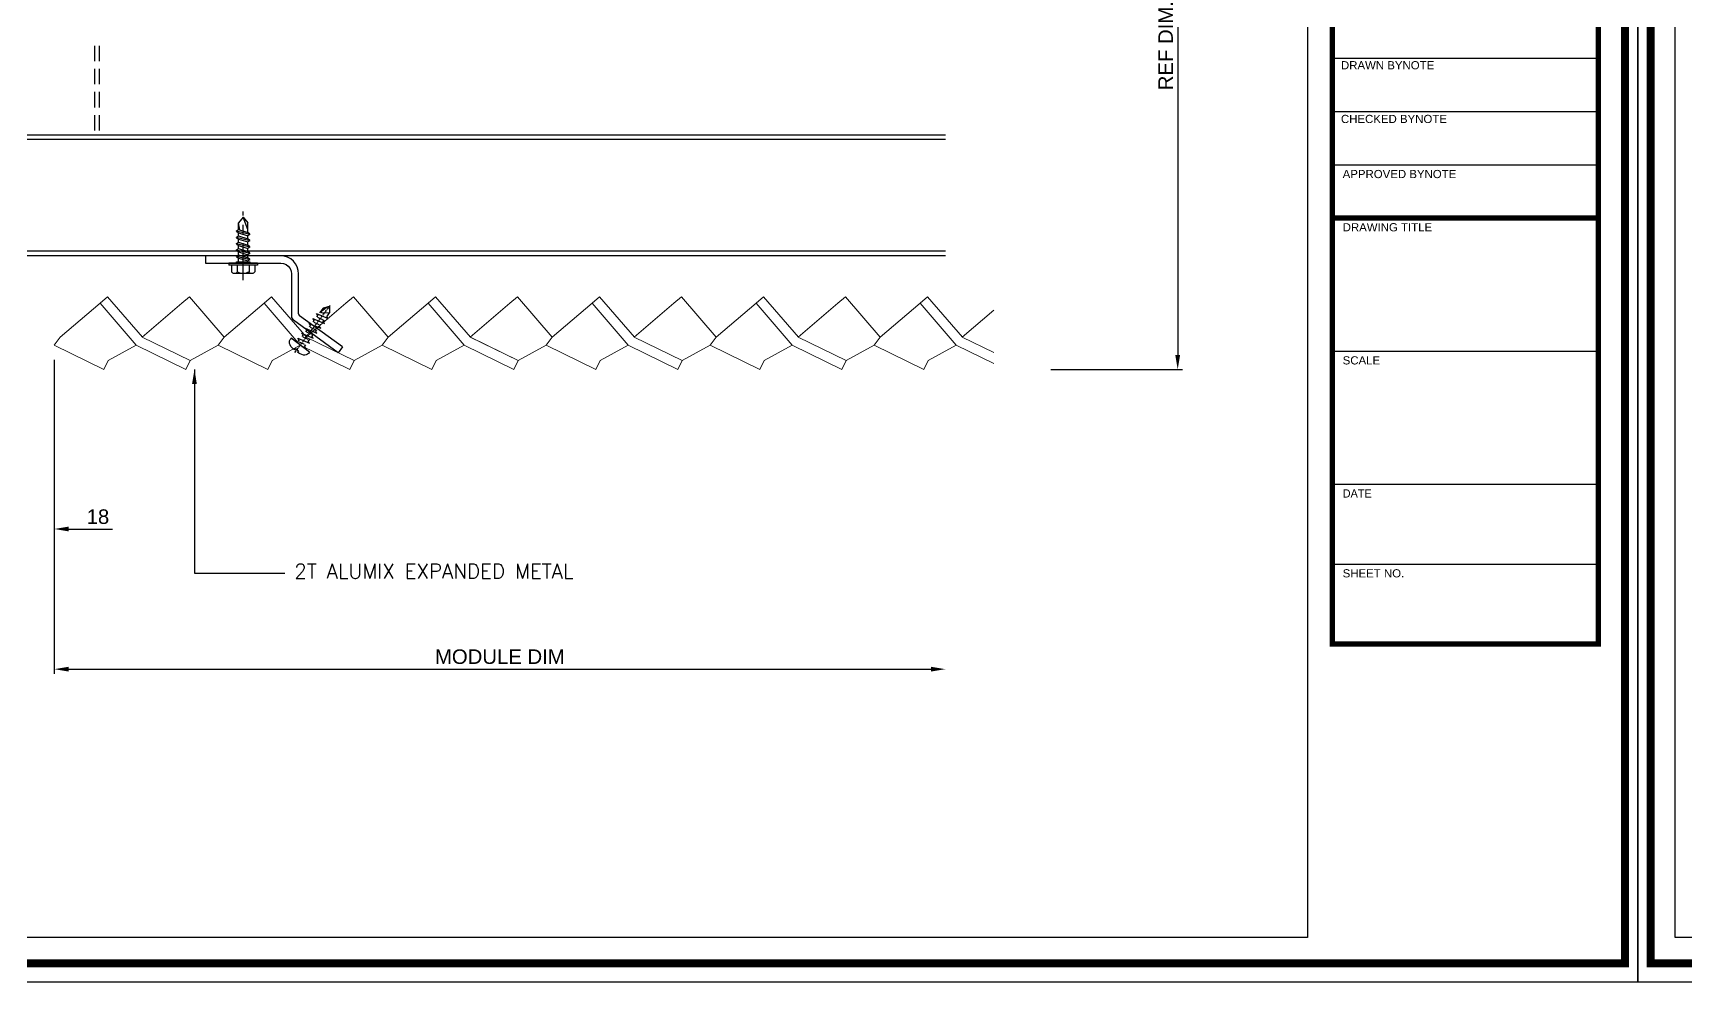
# Model space of a CAD drawing. Header units: millimetres. Extents: x 1664 to 41320, y 4122 to 31095.
# Drawn here: x 2111 to 2793, y 5868 to 6259 of the extents above; entities that cross this region are included whole.
import ezdxf

# ---------------------------------------------------------------- set-up
doc = ezdxf.new("R2010")
doc.units = ezdxf.units.MM
doc.linetypes.add('CENTER', pattern=[7, 4, -1, 1, -1])
doc.linetypes.add('DASHED2', pattern=[9.525, 6.35, -3.175])
doc.layers.get('DEFPOINTS').update_dxf_attribs({"color": 150})
for name, color, linetype in [('3', 3, 'Continuous'), ('4', 7, 'Continuous'), ('CENTER', 1, 'CENTER'), ('DEFAULT', 7, 'Continuous'), ('DIM', 7, 'Continuous'), ('Dims', 1, 'Continuous'), ('FASTENER', 1, 'Continuous'), ('nt', 34, 'Continuous'), ('R_S_H', 241, 'Continuous'), ('TE 07', 7, 'Continuous'), ('TEXT', 3, 'Continuous')]:
    doc.layers.add(name, color=color, linetype=linetype)
doc.styles.get("Standard").update_dxf_attribs({"font": 'arial.ttf'})
doc.styles.add('style1', font='simplex.shx')
doc.dimstyles.new('Telling', dxfattribs={"dimscale": 2, "dimtxt": 3, "dimasz": 3, "dimexe": 1, "dimexo": 3, "dimgap": 1, "dimtad": 1, "dimdec": 1, "dimrnd": 1, "dimdsep": 46, "dimtxsty": 'Standard', "dimcen": 3, "dimclrd": 1, "dimclre": 1, "dimclrt": 2, "dimadec": 0, "dimazin": 0, "dimtfac": 1, "dimtdec": 1, "dimtofl": 0, "dimtmove": 0, "dimatfit": 0, "dimfxl": 1, "dimtolj": 1, "dimtzin": 0, "dimlwe": -1, "dimarcsym": 0})

# ---------------------------------------------------------------- blocks, each defined once
blk = doc.blocks.new('AL-TEMPLATE')
at = {"color": 9}
for p, q in [((2716.82, 1209.93), (2800.02, 1209.93)), ((2716.82, 1193.29), (2800.02, 1193.29)), ((2716.82, 1176.65), (2800.02, 1176.65)), ((2716.82, 1118.41), (2800.02, 1118.41)), ((2716.82, 1076.81), (2800.02, 1076.81)), ((2716.82, 1051.85), (2800.02, 1051.85))]:
    blk.add_line(p, q, dxfattribs=at)
for points, const_width in [([(1976.34, 1509.45), (2808.34, 1509.45), (2808.34, 927.05), (1976.34, 927.05)], 2.5), ([(2716.82, 1409.8), (2800.02, 1409.8), (2800.02, 1026.89), (2716.82, 1026.89)], 1.66)]:
    blk.add_lwpolyline(points, close=True, dxfattribs=dict(at, const_width=const_width))
at = {"color": 9, "const_width": 1.66}
blk.add_lwpolyline([(2716.82, 1160.01), (2800.02, 1160.01)], dxfattribs=at)
at = {"layer": 'nt', "color": 254, "linetype": 'Continuous', "ltscale": 2}
blk.add_lwpolyline([(1972.34, 1515.25), (1972.34, 921.25), (2812.34, 921.25), (2812.34, 1515.25)], close=True, dxfattribs=at)
at = {"layer": 'TE 07'}
blk.add_lwpolyline([(1984.07, 1501.32), (2709.08, 1501.32), (2709.08, 935.18), (1984.07, 935.18)], close=True, dxfattribs=at)
at = {"color": 9, "attachment_point": 1}
for s, insert, char_height, width in [('DRAWN BYNOTE', (2719.56, 1209.04), 2.5559, 438.9676), ('CHECKED BYNOTE', (2719.56, 1192.25), 2.5559, 438.9676), ('APPROVED BYNOTE', (2720.1, 1175.04), 2.5559, 438.9676), ('DRAWING TITLE', (2720.1, 1158.4), 2.5559, 438.9675), ('SCALE', (2720.1, 1116.8), 2.556, 438.9675), ('{\\fﾱﾼﾸﾲ|b0|i0|c129|p49;DATE}', (2720.1, 1075.2), 2.5559, 438.9675), ('SHEET NO.', (2720.1, 1050.24), 2.556, 438.9675)]:
    blk.add_mtext(s, dxfattribs=dict(at, insert=insert, char_height=char_height, width=width))
blk = doc.blocks.new('攻钢钉4.8X20')
at = {"layer": 'CENTER', "ltscale": 0.2}
blk.add_line((0, 3.7), (0, -20.58), dxfattribs=at)
at = {"layer": 'R_S_H'}
for p, q in [((-4.75, 0), (-4.75, 0.68)), ((4.75, 0), (-4.75, 0)), ((-0.81, 2.3), (-0.81, 2.95)), ((-0.81, 2.3), (0.81, 2.3)), ((0.79, 0), (2.55, -0.44)), ((0.81, 2.3), (0.81, 2.95)), ((4.75, 0), (4.75, 0.68)), ((-1.65, -1.52), (-2.55, -1.72)), ((-2.55, -1.72), (2.55, -2.99)), ((-1.65, -4.07), (-2.55, -4.27)), ((-2.55, -4.27), (2.55, -5.54)), ((-1.65, -6.62), (-2.55, -6.82)), ((-2.55, -6.82), (2.55, -8.09)), ((-1.65, -1.52), (-1.65, -0.63)), ((-1.65, -4.07), (-1.65, -3.18)), ((-1.65, -6.62), (-1.65, -5.73)), ((-1.23, -0.82), (1, -1.29)), ((-1.23, -3.37), (1, -3.84)), ((-1.23, -5.92), (1, -6.39)), ((2.55, -0.44), (1.65, -0.63)), ((1.65, -0.63), (1.65, -1.52)), ((2.55, -2.99), (1.65, -3.18)), ((1.65, -3.18), (1.65, -4.37)), ((2.55, -5.54), (1.65, -5.73)), ((1.65, -5.73), (1.65, -6.62)), ((-1.65, -9.17), (-2.55, -9.37)), ((-2.55, -9.37), (2.55, -10.64)), ((-1.65, -11.72), (-2.55, -11.92)), ((-2.55, -11.92), (2.55, -13.19)), ((-1.65, -9.17), (-1.65, -8.28)), ((-1.65, -11.72), (-1.65, -10.83)), ((-1.65, -14.27), (-1.65, -13.38)), ((-1.23, -8.47), (1, -8.94)), ((-1.23, -11.02), (1, -11.49)), ((-1.23, -13.57), (1, -14.04)), ((2.55, -8.09), (1.65, -8.28)), ((1.65, -8.28), (1.65, -9.17)), ((2.55, -10.64), (1.65, -10.83)), ((1.65, -10.83), (1.65, -12.02)), ((2.55, -13.19), (1.65, -13.38)), ((1.65, -13.38), (1.65, -14.27)), ((-1.65, -14.27), (-2.55, -14.47)), ((-2.55, -14.47), (2.55, -15.74)), ((-1.65, -17.96), (-1.65, -15.47)), ((0, -19.98), (-1.65, -17.96)), ((-0.5, -19.39), (-1.36, -16.6)), ((1.65, -17.96), (-0.64, -16.15)), ((0, -19.98), (1.65, -17.96)), ((2.55, -15.74), (1.65, -15.93)), ((1.65, -15.93), (1.65, -17.96))]:
    blk.add_line(p, q, dxfattribs=at)
for centre, radius, start, end in [((-2.38, 0.32), 2.39, 116.49037, 171.34188), ((-1.08, -2.93), 5.89, 87.38721, 113.7193), ((1.08, -2.93), 5.89, 66.2807, 92.61279), ((2.38, 0.32), 2.39, 8.65812, 63.50963), ((-0.92, -16.5), 0.45, 50.38889, 193.06652)]:
    blk.add_arc(centre, radius, start, end, dxfattribs=at)
blk = doc.blocks.new('*D14')
at = {"layer": 'DEFPOINTS', "color": 0, "transparency": 16777216}
for p in [(2487.44, 6425.87), (2524.94, 6120.24), (2583.29, 6120.24)]:
    blk.add_point(p, dxfattribs=at)
at = {"layer": 'Dims', "color": 1, "transparency": 16777216}
for p, q in [((2493.44, 6425.87), (2585.29, 6425.87)), ((2530.94, 6120.24), (2585.29, 6120.24))]:
    blk.add_line(p, q, dxfattribs=at)
at = {"layer": 'Dims', "color": 1, "lineweight": -2, "transparency": 16777216}
blk.add_line((2583.29, 6419.87), (2583.29, 6126.24), dxfattribs=at)
at = {"layer": 'Dims', "color": 1, "transparency": 16777216}
for points in [[(2582.29, 6419.87), (2584.29, 6419.87), (2583.29, 6425.87)], [(2582.29, 6126.24), (2584.29, 6126.24), (2583.29, 6120.24)]]:
    blk.add_solid(points, dxfattribs=at)
at = {"layer": 'Dims', "color": 2, "transparency": 16777216, "insert": (2578.29, 6253.84), "char_height": 6, "attachment_point": 5, "rotation": 90}
blk.add_mtext('\\A1;REF DIM.', dxfattribs=at)
blk = doc.blocks.new('*D15')
at = {"layer": 'DEFPOINTS', "color": 0, "transparency": 16777216}
for p in [(2102.26, 6133.56), (2119.77, 6130.25), (2119.77, 6054.43)]:
    blk.add_point(p, dxfattribs=at)
at = {"layer": 'Dims', "color": 1, "transparency": 16777216}
for p, q in [((2102.26, 6127.56), (2102.26, 6052.43)), ((2119.77, 6124.25), (2119.77, 6052.43))]:
    blk.add_line(p, q, dxfattribs=at)
at = {"layer": 'Dims', "color": 1, "lineweight": -2, "transparency": 16777216}
for p, q in [((2096.26, 6054.43), (2090.26, 6054.43)), ((2125.77, 6054.43), (2143.82, 6054.43))]:
    blk.add_line(p, q, dxfattribs=at)
at = {"layer": 'Dims', "color": 1, "transparency": 16777216}
for points in [[(2096.26, 6055.43), (2096.26, 6053.43), (2102.26, 6054.43)], [(2125.77, 6055.43), (2125.77, 6053.43), (2119.77, 6054.43)]]:
    blk.add_solid(points, dxfattribs=at)
at = {"layer": 'Dims', "color": 2, "transparency": 16777216, "insert": (2137.79, 6059.49), "char_height": 6, "attachment_point": 5}
blk.add_mtext('\\A1;18', dxfattribs=at)
blk = doc.blocks.new('*D16')
at = {"layer": 'DEFPOINTS', "color": 0, "transparency": 16777216}
for p in [(2119.77, 6130.25), (2487.44, 6124.32), (2487.44, 5996.61)]:
    blk.add_point(p, dxfattribs=at)
at = {"layer": 'Dims', "color": 1, "transparency": 16777216}
blk.add_line((2119.77, 6124.25), (2119.77, 5994.61), dxfattribs=at)
at = {"layer": 'Dims', "color": 1, "lineweight": -2, "transparency": 16777216}
blk.add_line((2125.77, 5996.61), (2481.44, 5996.61), dxfattribs=at)
at = {"layer": 'Dims', "color": 1, "transparency": 16777216}
for points in [[(2125.77, 5997.61), (2125.77, 5995.61), (2119.77, 5996.61)], [(2481.44, 5997.61), (2481.44, 5995.61), (2487.44, 5996.61)]]:
    blk.add_solid(points, dxfattribs=at)
at = {"layer": 'Dims', "color": 2, "transparency": 16777216, "insert": (2303.61, 6001.72), "char_height": 6, "attachment_point": 5}
blk.add_mtext('\\A1;MODULE DIM', dxfattribs=at)
blk = doc.blocks.new('EE-SS')
for p, q in [((1973.46, 4617.42), (1954.98, 4630.79)), ((1975.22, 4619.85), (1957.48, 4632.68)), ((1975.22, 4619.85), (1973.46, 4617.42))]:
    blk.add_line(p, q)
for centre, radius in [((1956.15, 4632.41), 2), ((1958.07, 4633.49), 1)]:
    blk.add_arc(centre, radius, 180, 234.13595)
at = {"layer": 'DEFAULT'}
for p, q in [((1949.73, 4657.37), (1918.65, 4657.37)), ((1918.65, 4657.37), (1918.65, 4654.37)), ((1918.65, 4654.37), (1949.73, 4654.37)), ((1951.15, 4657.21), (1949.73, 4657.37)), ((1949.73, 4654.37), (1950.82, 4654.21)), ((1950.82, 4654.21), (1951.9, 4653.79)), ((1952.48, 4656.79), (1951.15, 4657.21)), ((1951.9, 4653.79), (1952.82, 4653.12)), ((1953.82, 4656.12), (1952.48, 4656.79)), ((1952.82, 4653.12), (1953.57, 4652.21)), ((1953.57, 4652.21), (1953.98, 4651.12)), ((1954.9, 4655.21), (1953.82, 4656.12)), ((1953.98, 4651.12), (1954.15, 4649.96)), ((1955.82, 4654.04), (1954.9, 4655.21)), ((1956.48, 4652.79), (1955.82, 4654.04)), ((1956.9, 4651.37), (1956.48, 4652.79)), ((1957.07, 4649.96), (1956.9, 4651.37)), ((1954.15, 4649.96), (1954.15, 4632.41)), ((1957.07, 4633.49), (1957.07, 4649.96))]:
    blk.add_line(p, q, dxfattribs=at)
blk = doc.blocks.new('5.5X32HHS')
at = {"layer": 'FASTENER', "color": 8, "linetype": 'CENTER', "ltscale": 0.15}
blk.add_line((-0.299, 0), (0.816, 0), dxfattribs=at)
at = {"layer": 'FASTENER', "extrusion": (0, 0, -1)}
for p, q in [((-0.19, 0.143), (-0.19, -0.142)), ((-0.057, 0.189), (-0.162, 0.189)), ((-0.057, 0.096), (-0.162, 0.096)), ((-0.022, 0.231), (-0.057, 0.231)), ((-0.057, 0.231), (-0.057, -0.231)), ((-0.022, 0.231), (-0.022, -0.231)), ((-0.057, -0.095), (-0.162, -0.095)), ((-0.057, -0.189), (-0.162, -0.189)), ((-0.022, -0.231), (-0.057, -0.231))]:
    blk.add_line(p, q, dxfattribs=at)
at = {"layer": 'FASTENER', "color": 9}
for p, q in [((0, 0.108), (-0.022, 0.108)), ((0, -0.108), (0, 0.108)), ((0, 0.077), (0.014, 0.077)), ((0.031, 0.108), (0.014, 0.077)), ((0.061, -0.077), (0.014, 0.077)), ((0.031, 0.108), (0.087, -0.108)), ((0.032, 0.108), (0.039, 0.108)), ((0.039, 0.108), (0.065, 0.077)), ((0.112, -0.077), (0.065, 0.077)), ((0.065, 0.077), (0.116, 0.077)), ((0.134, 0.108), (0.116, 0.077)), ((0.163, -0.077), (0.116, 0.077)), ((0.134, 0.108), (0.142, 0.108)), ((0.134, 0.108), (0.189, -0.108)), ((0.142, 0.108), (0.168, 0.077)), ((0.168, 0.077), (0.219, 0.077)), ((0.215, -0.077), (0.168, 0.077)), ((0.215, -0.077), (0.168, 0.077)), ((0.237, 0.108), (0.219, 0.077)), ((0.266, -0.077), (0.219, 0.077)), ((0.237, 0.108), (0.244, 0.108)), ((0.237, 0.108), (0.292, -0.108)), ((0.244, 0.108), (0.27, 0.077)), ((0.27, 0.077), (0.322, 0.077)), ((0.317, -0.077), (0.27, 0.077)), ((0.317, -0.077), (0.27, 0.077)), ((0.339, 0.108), (0.322, 0.077)), ((0.369, -0.077), (0.322, 0.077)), ((0.339, 0.108), (0.347, 0.108)), ((0.339, 0.108), (0.395, -0.108)), ((0.347, 0.108), (0.373, 0.077)), ((0.373, 0.077), (0.424, 0.077)), ((0.42, -0.077), (0.373, 0.077)), ((0.42, -0.077), (0.373, 0.077)), ((0.442, 0.108), (0.424, 0.077)), ((0.471, -0.077), (0.424, 0.077)), ((0.442, 0.108), (0.45, 0.108)), ((0.442, 0.108), (0.497, -0.108)), ((0.45, 0.108), (0.476, 0.077)), ((0.523, -0.077), (0.476, 0.077)), ((0.523, -0.077), (0.476, 0.077)), ((0.476, 0.077), (0.527, 0.077)), ((0.476, 0.077), (0.633, 0.077)), ((0.527, 0.077), (0.725, 0)), ((0.725, 0), (0.633, 0.077)), ((0.725, 0), (0.633, -0.077)), ((-0.02, -0.108), (0, -0.108)), ((0, -0.077), (0.061, -0.077)), ((0.087, -0.108), (0.061, -0.077)), ((0.087, -0.108), (0.094, -0.108)), ((0.094, -0.108), (0.112, -0.077)), ((0.112, -0.077), (0.163, -0.077)), ((0.189, -0.108), (0.163, -0.077)), ((0.189, -0.108), (0.197, -0.108)), ((0.197, -0.108), (0.215, -0.077)), ((0.215, -0.077), (0.266, -0.077)), ((0.292, -0.108), (0.266, -0.077)), ((0.292, -0.108), (0.3, -0.108)), ((0.3, -0.108), (0.317, -0.077)), ((0.317, -0.077), (0.369, -0.077)), ((0.395, -0.108), (0.369, -0.077)), ((0.395, -0.108), (0.402, -0.108)), ((0.402, -0.108), (0.42, -0.077)), ((0.42, -0.077), (0.471, -0.077)), ((0.497, -0.108), (0.471, -0.077)), ((0.497, -0.108), (0.505, -0.108)), ((0.505, -0.108), (0.523, -0.077)), ((0.515, -0.051), (0.633, -0.077)), ((0.523, -0.077), (0.574, -0.077)), ((0.523, -0.077), (0.633, -0.077))]:
    blk.add_line(p, q, dxfattribs=at)
at = {"layer": 'FASTENER'}
for centre, radius, start, end in [((-0.136, 0.143), 0.0537, 119.4537, 240.5463), ((-0.002, 0), 0.187, 149.1476, 210.8524), ((-0.136, -0.142), 0.0537, 119.4537, 240.5463)]:
    blk.add_arc(centre, radius, start, end, dxfattribs=at)

msp = doc.modelspace()

# ---------------------------------------------------------------- linework, layer by layer
at = {"color": 1, "linetype": 'Continuous', "lineweight": 5}
for p, q in [((2122.2591, 6133.5645), (2138.6914, 6147.5803)), ((2138.6914, 6147.5803), (2141.7294, 6150.204)), ((2153.6049, 6130.2504), (2138.6914, 6147.5803)), ((2141.7294, 6150.204), (2156.1595, 6133.5645)), ((2156.0904, 6133.5645), (2172.4538, 6147.5803)), ((2172.4538, 6147.5803), (2175.5608, 6150.204)), ((2175.5608, 6150.204), (2189.9218, 6133.5645)), ((2189.9218, 6133.5645), (2206.3542, 6147.5803)), ((2206.3542, 6147.5803), (2209.3921, 6150.204)), ((2221.2676, 6130.2504), (2206.3542, 6147.5803)), ((2209.3921, 6150.204), (2223.8223, 6133.5645)), ((2223.7532, 6133.5645), (2240.1166, 6147.5803)), ((2240.1166, 6147.5803), (2243.2235, 6150.204)), ((2243.2235, 6150.204), (2257.5846, 6133.5645)), ((2257.5846, 6133.5645), (2274.017, 6147.5803)), ((2274.017, 6147.5803), (2277.0549, 6150.204)), ((2274.017, 6147.5803), (2277.0549, 6150.204)), ((2288.9304, 6130.2504), (2274.017, 6147.5803)), ((2288.9304, 6130.2504), (2274.017, 6147.5803)), ((2277.0549, 6150.204), (2291.485, 6133.5645)), ((2277.0549, 6150.204), (2291.485, 6133.5645)), ((2291.416, 6133.5645), (2307.7793, 6147.5803)), ((2307.7793, 6147.5803), (2310.8863, 6150.204)), ((2310.8863, 6150.204), (2325.2474, 6133.5645)), ((2325.2474, 6133.5645), (2341.6798, 6147.5803)), ((2341.6798, 6147.5803), (2344.7177, 6150.204)), ((2356.5932, 6130.2504), (2341.6798, 6147.5803)), ((2344.7177, 6150.204), (2359.1478, 6133.5645)), ((2359.0788, 6133.5645), (2375.4421, 6147.5803)), ((2375.4421, 6147.5803), (2378.5491, 6150.204)), ((2378.5491, 6150.204), (2392.9102, 6133.5645)), ((2392.9102, 6133.5645), (2409.3425, 6147.5803)), ((2409.3425, 6147.5803), (2412.3805, 6150.204)), ((2409.3425, 6147.5803), (2412.3805, 6150.204)), ((2424.256, 6130.2504), (2409.3425, 6147.5803)), ((2424.256, 6130.2504), (2409.3425, 6147.5803)), ((2412.3805, 6150.204), (2426.8106, 6133.5645)), ((2412.3805, 6150.204), (2426.8106, 6133.5645)), ((2426.7415, 6133.5645), (2443.1049, 6147.5803)), ((2426.7415, 6133.5645), (2443.1049, 6147.5803)), ((2443.1049, 6147.5803), (2446.2118, 6150.204)), ((2443.1049, 6147.5803), (2446.2118, 6150.204)), ((2446.2118, 6150.204), (2460.5729, 6133.5645)), ((2446.2118, 6150.204), (2460.5729, 6133.5645)), ((2460.5729, 6133.5645), (2477.0053, 6147.5803)), ((2477.0053, 6147.5803), (2480.0432, 6150.204)), ((2491.9187, 6130.2504), (2477.0053, 6147.5803)), ((2480.0432, 6150.204), (2494.4734, 6133.5645)), ((2494.4043, 6133.5645), (2507.4409, 6144.7308)), ((2119.7735, 6130.2504), (2122.2591, 6133.5645)), ((2156.0904, 6133.5645), (2175.906, 6123.9674)), ((2187.4363, 6130.2504), (2189.9218, 6133.5645)), ((2223.7532, 6133.5645), (2243.5687, 6123.9674)), ((2255.099, 6130.2504), (2257.5846, 6133.5645)), ((2291.416, 6133.5645), (2311.2315, 6123.9674)), ((2291.485, 6133.5645), (2311.2315, 6123.9674)), ((2322.7618, 6130.2504), (2325.2474, 6133.5645)), ((2359.0788, 6133.5645), (2378.8943, 6123.9674)), ((2390.4246, 6130.2504), (2392.9102, 6133.5645)), ((2426.7415, 6133.5645), (2446.5571, 6123.9674)), ((2426.7415, 6133.5645), (2446.5571, 6123.9674)), ((2458.0874, 6130.2504), (2460.5729, 6133.5645)), ((2458.0874, 6130.2504), (2460.5729, 6133.5645)), ((2494.4043, 6133.5645), (2507.4409, 6127.2506)), ((2119.7735, 6130.2504), (2140.2795, 6120.2391)), ((2142.0746, 6123.9674), (2153.6049, 6130.2504)), ((2174.1108, 6120.2391), (2153.6049, 6130.2504)), ((2175.906, 6123.9674), (2187.4363, 6130.2504)), ((2187.4363, 6130.2504), (2207.9422, 6120.2391)), ((2209.7374, 6123.9674), (2221.2676, 6130.2504)), ((2241.7736, 6120.2391), (2221.2676, 6130.2504)), ((2243.5687, 6123.9674), (2255.099, 6130.2504)), ((2255.099, 6130.2504), (2275.605, 6120.2391)), ((2277.4001, 6123.9674), (2288.9304, 6130.2504)), ((2277.4001, 6123.9674), (2288.9304, 6130.2504)), ((2309.4364, 6120.2391), (2288.9304, 6130.2504)), ((2309.4364, 6120.2391), (2288.9304, 6130.2504)), ((2311.2315, 6123.9674), (2322.7618, 6130.2504)), ((2322.7618, 6130.2504), (2343.2678, 6120.2391)), ((2345.0629, 6123.9674), (2356.5932, 6130.2504)), ((2377.0992, 6120.2391), (2356.5932, 6130.2504)), ((2378.8943, 6123.9674), (2390.4246, 6130.2504)), ((2390.4246, 6130.2504), (2410.9305, 6120.2391)), ((2412.7257, 6123.9674), (2424.256, 6130.2504)), ((2412.7257, 6123.9674), (2424.256, 6130.2504)), ((2444.7619, 6120.2391), (2424.256, 6130.2504)), ((2444.7619, 6120.2391), (2424.256, 6130.2504)), ((2446.5571, 6123.9674), (2458.0874, 6130.2504)), ((2446.5571, 6123.9674), (2458.0874, 6130.2504)), ((2458.0874, 6130.2504), (2478.5933, 6120.2391)), ((2480.3884, 6123.9674), (2491.9187, 6130.2504)), ((2507.4409, 6122.6722), (2491.9187, 6130.2504)), ((2140.2795, 6120.2391), (2142.0746, 6123.9674)), ((2175.906, 6123.9674), (2174.1108, 6120.2391)), ((2207.9422, 6120.2391), (2209.7374, 6123.9674)), ((2243.5687, 6123.9674), (2241.7736, 6120.2391)), ((2275.605, 6120.2391), (2277.4001, 6123.9674)), ((2275.605, 6120.2391), (2277.4001, 6123.9674)), ((2311.2315, 6123.9674), (2309.4364, 6120.2391)), ((2311.2315, 6123.9674), (2309.4364, 6120.2391)), ((2343.2678, 6120.2391), (2345.0629, 6123.9674)), ((2378.8943, 6123.9674), (2377.0992, 6120.2391)), ((2410.9305, 6120.2391), (2412.7257, 6123.9674)), ((2410.9305, 6120.2391), (2412.7257, 6123.9674)), ((2446.5571, 6123.9674), (2444.7619, 6120.2391)), ((2446.5571, 6123.9674), (2444.7619, 6120.2391)), ((2478.5933, 6120.2391), (2480.3884, 6123.9674))]:
    msp.add_line(p, q, dxfattribs=at)
at = {"layer": '3', "color": 8, "linetype": 'DASHED2'}
for p, q in [((2136.3409, 6253.7835), (2136.3409, 6217.1141)), ((2138.3409, 6253.7835), (2138.3409, 6217.1141))]:
    msp.add_line(p, q, dxfattribs=at)
at = {"layer": '3', "color": 4}
for p, q in [((1772.3931, 6217.1141), (2487.4409, 6217.1141)), ((2487.4409, 6215.1141), (1772.3931, 6215.1141)), ((2487.4409, 6169.1141), (1772.3931, 6169.1141)), ((2487.4409, 6167.1141), (1772.3931, 6167.1141))]:
    msp.add_line(p, q, dxfattribs=at)

# ---------------------------------------------------------------- block references
msp.add_blockref('EE-SS', (263.5078, 1509.7413))
at = {"layer": '4', "xscale": 1.32, "yscale": 1.32, "zscale": 1.32}
for p in [(-939.172, 4651.5166), (169.628, 4651.5166)]:
    msp.add_blockref('AL-TEMPLATE', p, dxfattribs=at)
at = {"layer": 'DIM', "color": 8, "xscale": -25.39999999839347, "yscale": 25.40000000037253, "zscale": 25.4, "rotation": 270}
msp.add_blockref('5.5X32HHS', (2197.6925, 6164.6617), dxfattribs=at)
at = {"layer": 'R_S_H', "xscale": -1, "rotation": 143.0490617016745}
msp.add_blockref('攻钢钉4.8X20', (2221.2676, 6130.2504), dxfattribs=at)

# ---------------------------------------------------------------- texts
at = {"layer": 'TEXT', "insert": (2218.7954, 6040.0134), "char_height": 6, "width": 166.239626, "attachment_point": 1, "style": 'style1'}
msp.add_mtext('2T ALUMIX EXPANDED METAL', dxfattribs=at)

# ---------------------------------------------------------------- dimensions: what is measured, and where the dimension line sits
at = {"layer": 'Dims'}
dim = msp.add_linear_dim(base=(2583.2924, 6120.2391), p1=(2487.4409, 6425.8662), p2=(2524.9429, 6120.2391), angle=90, text='REF DIM.', dimstyle='Telling', dxfattribs=at)
dim.commit()
dim.dimension.update_dxf_attribs({"geometry": '*D14', "text_midpoint": (2583.2924, 6253.8399), "dimtype": 160})
dim = msp.add_linear_dim(base=(2119.7735, 6054.4252), p1=(2102.2591, 6133.5645), p2=(2119.7735, 6130.2504), dimstyle='Telling', dxfattribs=at)
dim.commit()
dim.dimension.update_dxf_attribs({"geometry": '*D15', "text_midpoint": (2137.7946, 6054.4252), "dimtype": 160})
dim = msp.add_linear_dim(base=(2487.4409, 5996.6113), p1=(2119.7735, 6130.2504), p2=(2487.4409, 6124.3227), text='MODULE DIM', dimstyle='Telling', override={"dimse1": 0, "dimse2": 1, "dimsd2": 0}, dxfattribs=at)
dim.commit()
dim.dimension.update_dxf_attribs({"geometry": '*D16', "text_midpoint": (2303.6072, 6001.7156)})

# ---------------------------------------------------------------- leaders
msp.add_leader([(2177.6122, 6120.2391), (2177.6122, 6036.2197), (2214.8946, 6036.2197)], dimstyle='Telling', override={"dimgap": 1, "dimtad": 0}, dxfattribs=at)

doc.saveas('drawing.dxf')
